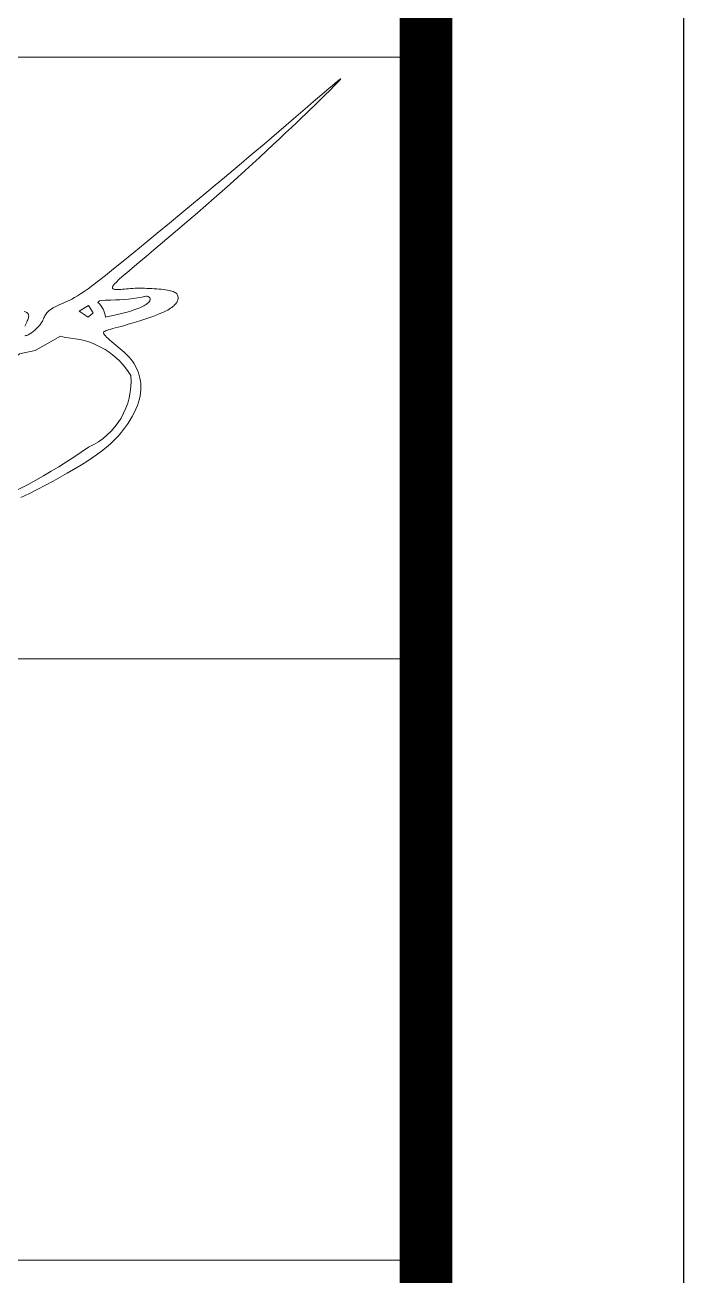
# Model space of a CAD drawing. Header units: millimetres. Extents: x -19243 to 89616, y -10001 to 24115.
# Drawn here: x 88335 to 89616, y -781 to 1648 of the extents above; entities that cross this region are included whole.
import ezdxf

# ---------------------------------------------------------------- set-up
doc = ezdxf.new("R2010")
doc.units = ezdxf.units.MM
doc.header["$MEASUREMENT"] = 0
doc.layers.get('DEFPOINTS').update_dxf_attribs({"color": 50})
for name, color, linetype, lineweight in [('KHUNGTEN', 7, 'Continuous', 20), ('Xref khung ten  A3 TKCS$0$A-KY HIEU', 34, 'Continuous', 20), ('Xref khung ten  A3 TKCS$0$A-TEXT', 9, 'Continuous', 18)]:
    doc.layers.add(name, color=color, linetype=linetype, lineweight=lineweight)

# ---------------------------------------------------------------- blocks, each defined once
blk = doc.blocks.new('Xref khung ten  A3 TKCS$0$dangquang')
for points in [[(8.878691232228448, -1.996517433714104), (9.09348540906285, -1.892916355966804), (9.299732730246092, -1.789837793412346), (9.497489179550257, -1.687543003646624), (9.686810740750047, -1.586293244265448), (9.867753397612319, -1.48634977286585), (10.04037313390938, -1.387973847043668), (10.20472593340958, -1.291426724395933), (10.36087192683317, -1.196835923509411), (10.50888783267635, -1.103794006942991), (10.64885451638906, -1.011759798248733), (10.78085284341773, -0.9201921209764805), (10.90496367920605, -0.828549798676022), (11.02126788920214, -0.7362916548994463), (11.12984633885276, -0.6428765131965974), (11.23077989360149, -0.5477631971172343), (11.32415149236965, -0.4506261714049344), (11.41005236797457, -0.3520024655610143), (11.48857582669075, -0.252644750280524), (11.55981517480757, -0.1533056962562114), (11.6238637186093, -0.05473797418198956), (11.68081476438044, 0.04230574524592612), (11.73076161840413, 0.1370727913358962), (11.77379758696588, 0.2288104933928992), (11.810043968233, 0.3169579769750328), (11.83973402792174, 0.4017215526439486), (11.86312902362386, 0.483499327213309), (11.88049021293364, 0.5626894074955828), (11.89207885345263, 0.6396899003044609), (11.89815620277614, 0.7148989124535774), (11.89898351849706, 0.7887145507566515), (11.89482205821503, 0.8615349220261237), (11.88594344688863, 0.9336202471212403), (11.87266077894208, 1.004679203089125), (11.85529751615547, 1.074282581020185), (11.83417712031815, 1.142001172008264), (11.80962305321759, 1.207405767142575), (11.78195877663745, 1.270067157516991), (11.75150775236375, 1.329556134223026), (11.71859344218228, 1.385443488353417), (11.68348332411097, 1.437483513357364), (11.64622094107631, 1.486164512124162), (11.6067938522466, 1.532158289901929), (11.56518961677978, 1.57613665193648), (11.52139579384072, 1.618771403475932), (11.47539994259205, 1.660734349768404), (11.42718962219362, 1.702697296059711), (11.37675239180749, 1.745332047597998), (11.32429559873367, 1.78907092350164), (11.27090574281704, 1.833388298367879), (11.21788911203919, 1.877519060665293), (11.16655199437707, 1.920698098861408), (11.11820067781673, 1.962160301427161), (11.0741414503409, 2.001140556826527), (11.03568059992233, 2.036873753530472), (11.00412441455012, 2.068594780006464), (10.98051688786666, 2.095769716960859), (10.96485283619427, 2.118789414050781), (10.95686478151663, 2.138275913173374), (10.95628524581605, 2.154851256223424), (10.96284675108222, 2.169137485096968), (10.9762818192952, 2.181756641689958), (10.99632297244091, 2.193330767898374), (11.02270273250599, 2.204481905617087), (11.05526247880607, 2.215797884438444), (11.09427901998447, 2.22772968473592), (11.14013802201555, 2.240694074581626), (11.19322515087856, 2.255107822044323), (11.25392607254378, 2.271387695193795), (11.32262645299147, 2.289950462101046), (11.39971195819157, 2.31121289083714), (11.4855682541239, 2.335591749469557), (11.58009063040095, 2.363309936347434), (11.68121287119277, 2.39381487091751), (11.7863783843087, 2.426360102905676), (11.8930305775541, 2.460199182037996), (11.99861285873874, 2.494585658038062), (12.10056863567161, 2.528773080631879), (12.19634131615931, 2.562014999544289), (12.28337430801082, 2.593564964498881), (12.3597268405133, 2.6228527704275), (12.42592142885383, 2.650013193069981), (12.48309640970831, 2.675357253378991), (12.53239011974028, 2.699195972299009), (12.5749408956251, 2.721840370780342), (12.61188707402493, 2.743601469767526), (12.6443669916149, 2.764790290212062), (12.67351898506115, 2.785717853059566), (12.70028233763014, 2.806650599590284), (12.72480011895118, 2.827676652404278), (12.74701634526207, 2.848839554437234), (12.76687503278674, 2.870182848619095), (12.78432019775335, 2.891750077882108), (12.79929585639456, 2.913584785163209), (12.81174602493945, 2.935730513389956), (12.82161471961717, 2.958230805498118), (12.8288428464457, 2.98107736759448), (12.83335887060923, 3.004054558488804), (12.83508814708046, 3.026894900166468), (12.83395603083022, 3.049330914611716), (12.8298878768303, 3.071095123810011), (12.82280904005586, 3.091920049744459), (12.81264487547867, 3.111538214402771), (12.79932073807163, 3.129682139766885), (12.78275161543934, 3.146151735695099), (12.76281102573216, 3.161016463532377), (12.73936211973501, 3.174413172495349), (12.71226804822618, 3.186478711799509), (12.68139196199081, 3.197349930666178), (12.64659701181176, 3.207163678308518), (12.60774634847371, 3.216056803946657), (12.56470312275644, 3.224166156793729), (12.51744763666829, 3.231605777868339), (12.46642879710953, 3.238398475370872), (12.41221266220623, 3.244544249300162), (12.35536529008721, 3.250043099659763), (12.29645273887138, 3.254895026446121), (12.23604106668552, 3.259100029662733), (12.17469633165933, 3.262658109306159), (12.11298459191062, 3.265569265378673), (12.05140555443541, 3.267828314198198), (11.99019352167909, 3.269409337349742), (11.92951644495201, 3.270281232739592), (11.8695422755676, 3.270412898274174), (11.81043896483675, 3.269773231858636), (11.75237446407141, 3.268331131397076), (11.69551672458601, 3.266055494794642), (11.6400336976925, 3.262915219957733), (11.5861327306817, 3.258944519188759), (11.53417875480909, 3.2544388623906), (11.48457609730031, 3.249759033861125), (11.43772908538995, 3.245265817900446), (11.39404204631057, 3.241319998807541), (11.35391930729566, 3.238282360883687), (11.31776519557513, 3.236513688425561), (11.28598403837952, 3.236374765735604), (11.25886715866909, 3.238144474929214), (11.23625386228389, 3.241774089390901), (11.21787045078884, 3.247132980323897), (11.20344322575204, 3.254090518929104), (11.19269848874023, 3.262516076406257), (11.185362541313, 3.272279023962113), (11.181161685044, 3.283248732794107), (11.17982222149567, 3.295294574106606), (11.18166082421385, 3.308764610441671), (11.18935565466711, 3.325921669706958), (11.20617524631155, 3.349507271150145), (11.23538813258824, 3.382262934021213), (11.2802628469567, 3.426930177566618), (11.34406792285904, 3.486250521036368), (11.43007189375066, 3.562965483678056), (11.54154329307914, 3.659816584740554), (11.68050444151459, 3.778556885230159), (11.84399280859907, 3.916985613180827), (12.02779965109028, 4.071913538384052), (12.22771622575056, 4.240151430633631), (12.43953378933782, 4.418510059721086), (12.65904359861577, 4.60380019543905), (12.88203691034062, 4.792832607577822), (13.10430498127425, 4.982418065931199), (13.32234336398494, 5.169890367615523), (13.53546479426041, 5.354675419048675), (13.74368630369963, 5.536722153969833), (13.94702492390013, 5.715979506121755), (14.14549768645963, 5.892396409245947), (14.33912162297827, 6.065921797083945), (14.52791376505115, 6.236504603376176), (14.71189114427614, 6.404093761864146), (14.8909420516477, 6.568502554734977), (15.06443981575967, 6.729001657957923), (15.23162902459569, 6.884726095945609), (15.39175426614872, 7.034810893113985), (15.54406012840525, 7.178391073875616), (15.68779119935425, 7.314601662645373), (15.8221920669796, 7.442577683836959), (15.9465073192755, 7.56145416186402), (16.06025893623314, 7.670648707052266), (16.16407846586731, 7.77070927337374), (16.25887484820748, 7.862466400707859), (16.3455570232735, 7.946750628939867), (16.42503393108791, 8.024392497949094), (16.49821451167759, 8.096222547619618), (16.56600770505895, 8.163071317833186), (16.62932245126296, 8.225769348470294), (16.68876639391476, 8.284872200515622), (16.74374199108058, 8.339835519353898), (16.79335040442368, 8.389839971472782), (16.83669279561559, 8.434066223357604), (16.8728703263223, 8.47169494149486), (16.9009841582174, 8.501906792372267), (16.92013545296106, 8.523882442475099), (16.92942537222825, 8.536802558289878), (16.92791682801862, 8.539826742784157), (16.91451973367202, 8.532030344845055), (16.88810575286698, 8.512467649843103), (16.84754654927019, 8.480192943145312), (16.79171378656247, 8.434260510119856), (16.71947912841642, 8.373724636137268), (16.62971423850468, 8.297639606564559), (16.52129078050098, 8.205059706772232), (16.39374325461756, 8.095625706442888), (16.2492575071899, 7.971324312534222), (16.09068222109647, 7.8347287163148), (15.92086607921124, 7.688412109056742), (15.74265776440689, 7.534947682032168), (15.55890595955839, 7.376908626511948), (15.37245934754196, 7.216868133767065), (15.1861666112319, 7.057399395070775), (15.0018299093407, 6.900167880272278), (14.81706530393171, 6.743208173552802), (14.62844233291878, 6.583647137670567), (14.43253053420528, 6.418611635385105), (14.22589944569575, 6.245228529457023), (14.00511860529491, 6.060624682643464), (13.76675755091412, 5.861926957705094), (13.50738582045358, 5.646262217402494), (13.22541935731374, 5.412304512953654), (12.92665972682698, 5.164916649423333), (12.61875489982845, 4.910508620333644), (12.3093528471428, 4.655490419207865), (12.00610153960133, 4.40627203957041), (11.71664894802677, 4.169263474944529), (11.44864304325381, 3.950874718852361), (11.20973179610633, 3.757515764819487), (11.00554377891422, 3.593945849926484), (10.83362996999824, 3.45832118549481), (10.68952194918347, 3.347147226403251), (10.56875129628861, 3.25692942753065), (10.4668495911402, 3.184173243756902), (10.37934841355593, 3.125384129961986), (10.30177934336075, 3.077067541024661), (10.22967396037836, 3.035728931823769), (10.15938944657057, 2.998384646610162), (10.0905853924744, 2.964094587103261), (10.02374699077052, 2.932429544396967), (9.95935943413474, 2.902960309582795), (9.897907915248766, 2.875257673752287), (9.83987762678828, 2.848892427999317), (9.78575376143283, 2.823435363413097), (9.736021511863896, 2.798457271086306), (9.691048919533614, 2.773598403457811), (9.650735421001968, 2.748776858341671), (9.614863301608239, 2.7239801949016), (9.583214846684655, 2.699195972299009), (9.555572341571747, 2.674411749697555), (9.53171807160436, 2.649615086257484), (9.511434322118816, 2.624793541142509), (9.494503378453146, 2.599934673512848), (9.48054890525475, 2.574971095496807), (9.468560084452179, 2.549615631087022), (9.457367477270964, 2.523526157240639), (9.4458016449546, 2.496360550913749), (9.432693148737826, 2.467776689064721), (9.41687254985402, 2.437432448650725), (9.397170409542241, 2.40498570662902), (9.372417289035639, 2.370094339956779), (9.341854297218902, 2.332683703605824), (9.306364733591408, 2.293749064610836), (9.26724244529214, 2.25455316802001), (9.225781279461899, 2.216358758880318), (9.183275083249441, 2.180428582242257), (9.141017703794205, 2.148025383152799), (9.100302988241424, 2.120411906661246), (9.062424783731785, 2.098850897815794), (9.028484104423114, 2.084322072602589), (8.998810632518257, 2.076673030757604), (8.973541217238676, 2.075468342953627)], [(8.972183092432829, 2.314809329728376), (8.989106778942073, 2.35047099161406), (9.006030465454614, 2.385261794846542), (9.022083293314267, 2.418397966635894), (9.036496004039009, 2.449255391615225), (9.04890573986063, 2.477848584091788), (9.059051243182694, 2.504351715799203), (9.066671256407403, 2.528938958468871), (9.071504521935253, 2.551784483828612), (9.073289782177426, 2.573062463612104), (9.071765779532257, 2.59294706954833), (9.066671256407403, 2.611612473368666), (9.057803012445333, 2.629116732317271), (9.045190076269932, 2.645053445687324), (9.02891953375024, 2.658900098289394), (9.009078470746317, 2.670134174927171), (8.985753973125952, 2.678233160411281), (8.959033126754889, 2.682674539546497)]]:
    blk.add_lwpolyline(points)
blk.add_lwpolyline([(10.34618519515914, 2.695346576038077), (10.58213119243453, 2.839329570587523), (10.6999708091754, 2.65460800920826), (10.56939177440779, 2.543138101479059)], close=True)
blk.add_lwpolyline([(10.34618519515914, 2.695346576038077), (10.58213119243453, 2.839329570587523), (10.6999708091754, 2.65460800920826), (10.56939177440779, 2.543138101479059)], close=True)
blk.add_lwpolyline([(10.34618519515914, 2.695346576038077), (10.58213119243453, 2.839329570587523), (10.6999708091754, 2.65460800920826), (10.56939177440779, 2.543138101479059)], close=True)
for points in [[(10.81462557141151, 2.912581224237584), (10.85284382549071, 2.950799478315531, -0.0381981062568507), (11.14266558558631, 2.973093459862071, 0.05340193692857), (12.03123999290938, 3.068639095057534, -0.7410859140426397), (12.10767650106754, 2.931690351275989, -0.1117975373424898), (11.87518212209295, 2.778817334964202, -0.048427576705476), (11.00890169631293, 2.546322955984891, 0.1815005381186786)], [(10.81462557141151, 2.912581224237584), (10.85284382549071, 2.950799478315531, -0.0381981062568331), (11.14266558558631, 2.973093459862071, 0.0534019369285857), (12.03123999290938, 3.068639095057534, -0.7410859140426015), (12.10767650106754, 2.931690351275989, -0.1117975373426117), (11.87518212209056, 2.778817334964202, -0.0484275767054531), (11.00890169631293, 2.546322955984891, 0.1815005381186785)], [(10.81462557141151, 2.912581224237584), (10.85284382549071, 2.950799478315531, -0.0381981062568271), (11.14266558558631, 2.973093459862071, 0.053401936928596), (12.03123999290938, 3.068639095057534, -0.7410859140448597), (12.10767650106754, 2.931690351275989, -0.1117975373423331), (11.87518212209295, 2.778817334964202, -0.0484275767054719), (11.00890169631293, 2.546322955984891, 0.1815005381186808)], [(2.911932644274316, -3.194321188136456), (3.348895244274104, -2.707166938135828), (4.116876544160277, -1.98890986132804), (5.881285940780799, -0.568464751411426), (8.629815379925503, 1.444363296722088), (8.840015777357166, 1.622715149088549), (9.231752881664534, 1.705521366258409), (9.871908637475713, 2.065409925498329, 0.0354340132228959), (10.12988185250731, 2.011267398886645, -0.2389448697288452), (11.64587259761822, 1.074920173964728, -0.3157248386914669), (10.58213119243453, -0.7308923312441777, -0.0554539840223891), (7.435494939973069, -2.431604637736655, 0.0075436482318731), (5.062778332602988, -3.231003118877027, -0.058880111558125), (2.823825614503107, -3.737394985417097, -0.6357965766803656), (2.672784194274072, -3.507280888136222)]]:
    blk.add_lwpolyline(points, format="xyb", close=True)
blk = doc.blocks.new('Xref khung ten  A3 TKCS')
at = {"layer": 'DEFPOINTS', "color": 125}
blk.add_lwpolyline([(-57730.3670574802, -13938.75653679), (-57310.3670574802, -13938.75653679), (-57310.3670574802, -13641.75653679), (-57730.3670574802, -13641.75653679)], close=True, dxfattribs=at)
at = {"layer": 'Xref khung ten  A3 TKCS$0$A-KY HIEU', "color": 0}
for p, q in [((-57376.70468413288, -13822.88881393284), (-57315.38228413288, -13822.88881393284)), ((-57376.70468413288, -13834.5692710757), (-57315.38228413288, -13834.5692710757)), ((-57376.70468413288, -13846.24972821856), (-57315.38228413288, -13846.24972821856))]:
    blk.add_line(p, q, dxfattribs=at)
at = {"layer": 'Xref khung ten  A3 TKCS$0$A-KY HIEU', "color": 0, "const_width": 1.022040000000003}
blk.add_lwpolyline([(-57716.02196413287, -13933.85315678999), (-57716.02196413287, -13646.65991678999), (-57315.38228413288, -13646.65991678999), (-57315.38228413288, -13933.85315678999)], close=True, dxfattribs=at)
at = {"layer": 'Xref khung ten  A3 TKCS$0$A-TEXT', "xscale": 0.7716810816000002, "yscale": 0.7716810816000002, "zscale": 0.7716810816000002}
blk.add_blockref('Xref khung ten  A3 TKCS$0$dangquang', (-57330.10301385776, -13829.89768082989), dxfattribs=at)

msp = doc.modelspace()

# ---------------------------------------------------------------- block references
at = {"layer": 'KHUNGTEN', "xscale": 100, "yscale": 100, "zscale": 100}
msp.add_blockref('Xref khung ten  A3 TKCS', (5820652.723441103, 1383874.484672698), dxfattribs=at)

doc.saveas('drawing.dxf')
